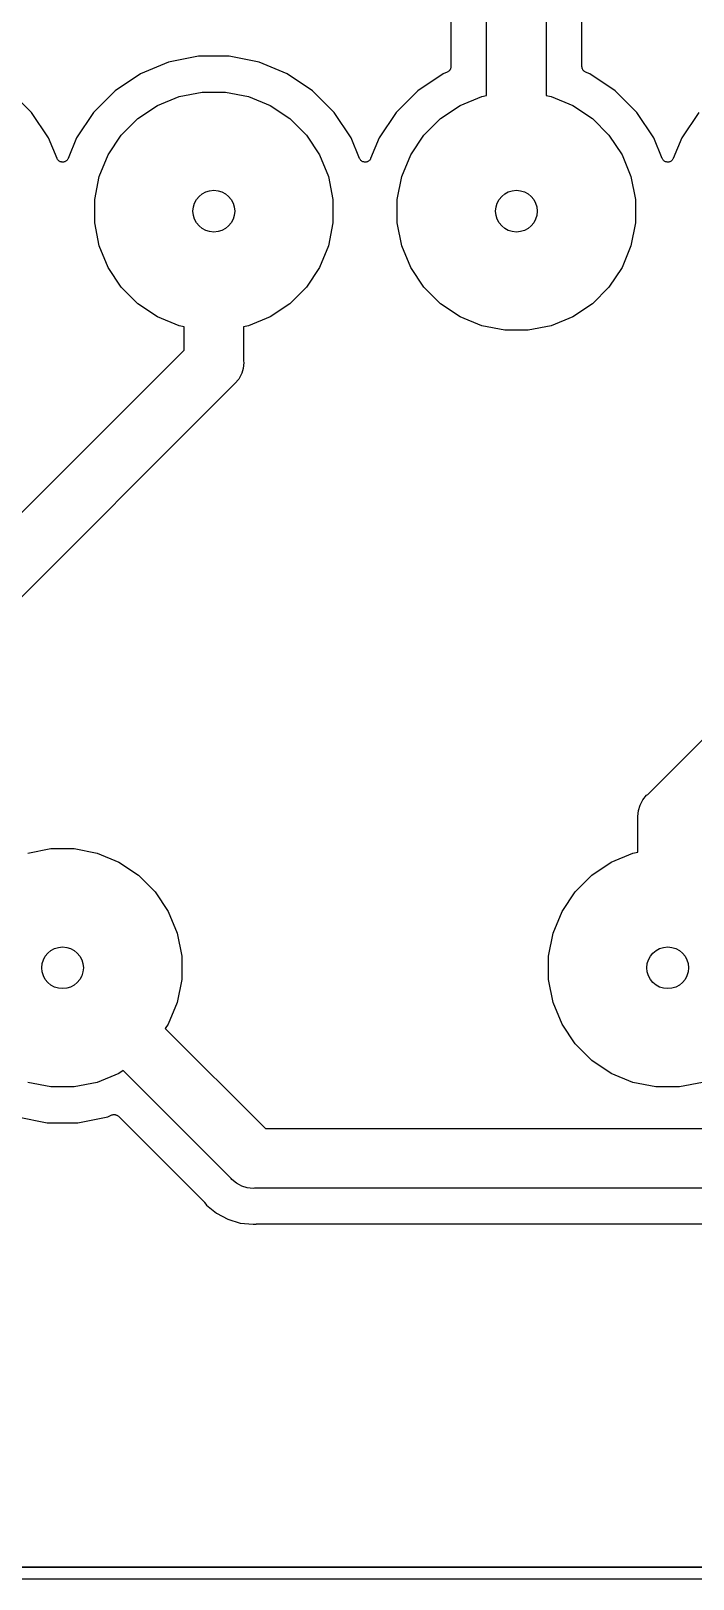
# Model space of a CAD drawing. Extents: x 4.15 to 7.3, y -3.55 to -2.25.
# Drawn here: x 6.69 to 6.908, y -3.552 to -3.04 of the extents above; entities that cross this region are included whole.
import ezdxf

# ---------------------------------------------------------------- set-up
doc = ezdxf.new("R2010")
doc.units = 0
doc.header["$MEASUREMENT"] = 0
doc.layers.add('BLACK', color=7, linetype='CONTINUOUS')

msp = doc.modelspace()

# ---------------------------------------------------------------- linework, layer by layer
at = {"layer": 'BLACK', "linetype": 'CONTINUOUS'}
for p, q in [((6.84016, -3.06182), (6.84016, -2.85408)), ((6.85984, -2.85048), (6.85984, -3.06182)), ((6.87165, -3.05226), (6.87165, -2.85116)), ((6.82835, -2.85978), (6.82835, -3.05226)), ((6.73507, -3.05079), (6.72576, -3.05464)), ((6.74496, -3.04882), (6.73507, -3.05079)), ((6.75504, -3.04882), (6.74496, -3.04882)), ((6.76493, -3.05079), (6.75504, -3.04882)), ((6.77424, -3.05464), (6.76493, -3.05079)), ((6.82776, -3.05366), (6.82761, -3.05378)), ((6.82777, -3.05365), (6.82776, -3.05366)), ((6.82776, -3.05366), (6.82776, -3.05366)), ((6.82788, -3.05351), (6.82777, -3.05365)), ((6.828, -3.05337), (6.82788, -3.05351)), ((6.82801, -3.05336), (6.828, -3.05337)), ((6.8281, -3.05319), (6.82801, -3.05335)), ((6.82801, -3.05335), (6.82801, -3.05336)), ((6.82819, -3.05303), (6.8281, -3.05319)), ((6.82825, -3.05284), (6.82819, -3.05302)), ((6.82819, -3.05302), (6.82819, -3.05302)), ((6.82819, -3.05302), (6.82819, -3.05303)), ((6.8283, -3.05267), (6.82825, -3.05284)), ((6.82831, -3.05265), (6.8283, -3.05266)), ((6.8283, -3.05266), (6.8283, -3.05267)), ((6.82833, -3.05246), (6.82831, -3.05265)), ((6.82835, -3.05228), (6.82833, -3.05246)), ((6.82835, -3.05226), (6.82835, -3.05227)), ((6.82835, -3.05227), (6.82835, -3.05227)), ((6.82835, -3.05227), (6.82835, -3.05227)), ((6.82835, -3.05227), (6.82835, -3.05228)), ((6.87167, -3.05244), (6.87165, -3.05226)), ((6.87169, -3.05262), (6.87167, -3.05244)), ((6.87169, -3.05263), (6.87169, -3.05262)), ((6.87169, -3.05264), (6.87169, -3.05263)), ((6.87174, -3.05282), (6.87169, -3.05264)), ((6.8718, -3.05299), (6.87174, -3.05282)), ((6.8718, -3.053), (6.8718, -3.05299)), ((6.8718, -3.05301), (6.8718, -3.053)), ((6.87189, -3.05317), (6.8718, -3.05301)), ((6.87197, -3.05333), (6.87189, -3.05317)), ((6.87198, -3.05334), (6.87197, -3.05333)), ((6.87198, -3.05335), (6.87198, -3.05334)), ((6.8721, -3.05349), (6.87198, -3.05335)), ((6.87221, -3.05363), (6.8721, -3.05349)), ((6.87222, -3.05364), (6.87221, -3.05363)), ((6.87223, -3.05364), (6.87222, -3.05364)), ((6.87237, -3.05376), (6.87223, -3.05364)), ((6.87251, -3.05388), (6.87237, -3.05376)), ((6.72576, -3.05464), (6.71737, -3.06025)), ((6.78263, -3.06025), (6.77424, -3.05464)), ((6.82576, -3.05464), (6.81737, -3.06025)), ((6.82713, -3.05407), (6.82576, -3.05464)), ((6.8273, -3.05399), (6.82713, -3.05407)), ((6.82746, -3.0539), (6.8273, -3.05399)), ((6.82747, -3.05389), (6.82746, -3.0539)), ((6.82746, -3.0539), (6.82746, -3.0539)), ((6.82761, -3.05378), (6.82747, -3.05389)), ((6.87252, -3.05389), (6.87251, -3.05388)), ((6.87251, -3.05388), (6.87251, -3.05388)), ((6.87268, -3.05398), (6.87252, -3.05389)), ((6.87284, -3.05406), (6.87268, -3.05398)), ((6.87286, -3.05407), (6.87284, -3.05406)), ((6.87287, -3.05407), (6.87286, -3.05407)), ((6.87286, -3.05407), (6.87286, -3.05407)), ((6.87286, -3.05407), (6.87286, -3.05407)), ((6.87424, -3.05464), (6.87287, -3.05407)), ((6.88263, -3.06025), (6.87424, -3.05464)), ((6.68975, -3.06737), (6.68263, -3.06025)), ((6.71737, -3.06025), (6.71025, -3.06737)), ((6.73135, -3.06511), (6.73852, -3.06214)), ((6.73852, -3.06214), (6.74612, -3.06063)), ((6.74612, -3.06063), (6.75388, -3.06063)), ((6.75388, -3.06063), (6.76148, -3.06214)), ((6.76148, -3.06214), (6.76865, -3.06511)), ((6.78975, -3.06737), (6.78263, -3.06025)), ((6.81737, -3.06025), (6.81025, -3.06737)), ((6.83135, -3.06511), (6.83852, -3.06214)), ((6.83852, -3.06214), (6.84016, -3.06182)), ((6.85984, -3.06182), (6.86148, -3.06214)), ((6.86148, -3.06214), (6.86865, -3.06511)), ((6.88975, -3.06737), (6.88263, -3.06025)), ((6.69536, -3.07576), (6.68975, -3.06737)), ((6.71025, -3.06737), (6.70464, -3.07576)), ((6.7249, -3.06942), (6.73135, -3.06511)), ((6.76865, -3.06511), (6.7751, -3.06942)), ((6.79536, -3.07576), (6.78975, -3.06737)), ((6.81025, -3.06737), (6.80464, -3.07576)), ((6.8249, -3.06942), (6.83135, -3.06511)), ((6.86865, -3.06511), (6.8751, -3.06942)), ((6.89536, -3.07576), (6.88975, -3.06737)), ((6.91025, -3.06737), (6.90464, -3.07576)), ((6.71942, -3.0749), (6.7249, -3.06942)), ((6.7751, -3.06942), (6.78058, -3.0749)), ((6.81942, -3.0749), (6.8249, -3.06942)), ((6.8751, -3.06942), (6.88058, -3.0749)), ((6.69818, -3.08258), (6.69536, -3.07576)), ((6.70464, -3.07576), (6.70182, -3.08258)), ((6.71511, -3.08135), (6.71942, -3.0749)), ((6.78058, -3.0749), (6.78489, -3.08135)), ((6.79818, -3.08258), (6.79536, -3.07576)), ((6.80464, -3.07576), (6.80182, -3.08258)), ((6.81511, -3.08135), (6.81942, -3.0749)), ((6.88058, -3.0749), (6.88489, -3.08135)), ((6.89818, -3.08258), (6.89536, -3.07576)), ((6.90464, -3.07576), (6.90182, -3.08258)), ((6.69827, -3.08274), (6.69818, -3.08258)), ((6.69836, -3.08291), (6.69827, -3.08274)), ((6.69836, -3.08292), (6.69836, -3.08291)), ((6.69836, -3.08291), (6.69836, -3.08291)), ((6.69848, -3.08306), (6.69836, -3.08292)), ((6.6986, -3.08321), (6.69848, -3.08306)), ((6.69861, -3.08321), (6.6986, -3.08321)), ((6.6986, -3.08321), (6.6986, -3.08321)), ((6.69876, -3.08334), (6.69861, -3.08321)), ((6.6989, -3.08345), (6.69876, -3.08334)), ((6.6989, -3.08346), (6.6989, -3.08345)), ((6.69907, -3.08355), (6.6989, -3.08346)), ((6.6989, -3.08346), (6.6989, -3.08346)), ((6.69923, -3.08364), (6.69907, -3.08355)), ((6.69924, -3.08364), (6.69923, -3.08364)), ((6.69942, -3.0837), (6.69924, -3.08364)), ((6.69924, -3.08364), (6.69924, -3.08364)), ((6.6996, -3.08375), (6.69942, -3.0837)), ((6.69961, -3.08375), (6.6996, -3.08375)), ((6.6996, -3.08375), (6.6996, -3.08375)), ((6.69979, -3.08377), (6.69961, -3.08375)), ((6.69998, -3.08379), (6.69979, -3.08377)), ((6.69999, -3.08379), (6.69998, -3.08379)), ((6.70018, -3.08377), (6.69999, -3.08379)), ((6.69999, -3.08379), (6.69999, -3.08379)), ((6.70037, -3.08376), (6.70018, -3.08377)), ((6.70055, -3.0837), (6.70037, -3.08376)), ((6.70037, -3.08376), (6.70037, -3.08376)), ((6.70037, -3.08376), (6.70037, -3.08376)), ((6.70073, -3.08365), (6.70055, -3.0837)), ((6.70074, -3.08365), (6.70073, -3.08365)), ((6.7009, -3.08356), (6.70074, -3.08365)), ((6.70074, -3.08365), (6.70074, -3.08365)), ((6.70108, -3.08347), (6.7009, -3.08356)), ((6.70122, -3.08336), (6.70108, -3.08347)), ((6.70108, -3.08347), (6.70108, -3.08347)), ((6.70108, -3.08347), (6.70108, -3.08347)), ((6.70137, -3.08323), (6.70122, -3.08336)), ((6.70138, -3.08323), (6.70137, -3.08323)), ((6.7015, -3.08309), (6.70138, -3.08323)), ((6.70138, -3.08323), (6.70138, -3.08323)), ((6.70162, -3.08294), (6.7015, -3.08309)), ((6.70163, -3.08293), (6.70162, -3.08294)), ((6.70162, -3.08294), (6.70162, -3.08294)), ((6.70172, -3.08277), (6.70163, -3.08293)), ((6.70181, -3.0826), (6.70172, -3.08277)), ((6.70182, -3.08258), (6.70181, -3.0826)), ((6.70181, -3.0826), (6.70181, -3.0826)), ((6.70181, -3.0826), (6.70181, -3.0826)), ((6.70181, -3.0826), (6.70181, -3.0826)), ((6.71214, -3.08852), (6.71511, -3.08135)), ((6.78489, -3.08135), (6.78786, -3.08852)), ((6.79827, -3.08274), (6.79818, -3.08258)), ((6.79836, -3.08291), (6.79827, -3.08274)), ((6.79836, -3.08292), (6.79836, -3.08291)), ((6.79836, -3.08291), (6.79836, -3.08291)), ((6.79848, -3.08306), (6.79836, -3.08292)), ((6.7986, -3.08321), (6.79848, -3.08306)), ((6.79861, -3.08321), (6.7986, -3.08321)), ((6.7986, -3.08321), (6.7986, -3.08321)), ((6.79876, -3.08334), (6.79861, -3.08321)), ((6.7989, -3.08345), (6.79876, -3.08334)), ((6.7989, -3.08346), (6.7989, -3.08345)), ((6.79907, -3.08355), (6.7989, -3.08346)), ((6.7989, -3.08346), (6.7989, -3.08346)), ((6.79923, -3.08364), (6.79907, -3.08355)), ((6.79924, -3.08364), (6.79923, -3.08364)), ((6.79943, -3.0837), (6.79924, -3.08364)), ((6.79924, -3.08364), (6.79924, -3.08364)), ((6.7996, -3.08375), (6.79943, -3.0837)), ((6.79961, -3.08375), (6.7996, -3.08375)), ((6.7996, -3.08375), (6.7996, -3.08375)), ((6.79979, -3.08377), (6.79961, -3.08375)), ((6.79998, -3.08379), (6.79979, -3.08377)), ((6.79999, -3.08379), (6.79998, -3.08379)), ((6.80018, -3.08377), (6.79999, -3.08379)), ((6.79999, -3.08379), (6.79999, -3.08379)), ((6.80037, -3.08376), (6.80018, -3.08377)), ((6.80055, -3.0837), (6.80037, -3.08376)), ((6.80037, -3.08376), (6.80037, -3.08376)), ((6.80037, -3.08376), (6.80037, -3.08376)), ((6.80073, -3.08365), (6.80055, -3.0837)), ((6.80074, -3.08365), (6.80073, -3.08365)), ((6.8009, -3.08356), (6.80074, -3.08365)), ((6.80074, -3.08365), (6.80074, -3.08365)), ((6.80108, -3.08347), (6.8009, -3.08356)), ((6.80122, -3.08336), (6.80108, -3.08347)), ((6.80108, -3.08347), (6.80108, -3.08347)), ((6.80108, -3.08347), (6.80108, -3.08347)), ((6.80137, -3.08323), (6.80122, -3.08336)), ((6.80138, -3.08323), (6.80137, -3.08323)), ((6.8015, -3.08309), (6.80138, -3.08323)), ((6.80138, -3.08323), (6.80138, -3.08323)), ((6.80162, -3.08294), (6.8015, -3.08309)), ((6.80163, -3.08293), (6.80162, -3.08294)), ((6.80162, -3.08294), (6.80162, -3.08294)), ((6.80172, -3.08277), (6.80163, -3.08293)), ((6.80181, -3.0826), (6.80172, -3.08277)), ((6.80182, -3.08258), (6.80181, -3.0826)), ((6.80181, -3.0826), (6.80181, -3.0826)), ((6.80181, -3.0826), (6.80181, -3.0826)), ((6.80181, -3.0826), (6.80181, -3.0826)), ((6.81214, -3.08852), (6.81511, -3.08135)), ((6.88489, -3.08135), (6.88786, -3.08852)), ((6.89827, -3.08274), (6.89818, -3.08258)), ((6.89836, -3.08291), (6.89827, -3.08274)), ((6.89836, -3.08292), (6.89836, -3.08291)), ((6.89836, -3.08291), (6.89836, -3.08291)), ((6.89848, -3.08306), (6.89836, -3.08292)), ((6.8986, -3.08321), (6.89848, -3.08306)), ((6.89861, -3.08321), (6.8986, -3.08321)), ((6.8986, -3.08321), (6.8986, -3.08321)), ((6.89876, -3.08334), (6.89861, -3.08321)), ((6.8989, -3.08345), (6.89876, -3.08334)), ((6.8989, -3.08346), (6.8989, -3.08345)), ((6.89907, -3.08355), (6.8989, -3.08346)), ((6.8989, -3.08346), (6.8989, -3.08346)), ((6.89923, -3.08364), (6.89907, -3.08355)), ((6.89924, -3.08364), (6.89923, -3.08364)), ((6.89942, -3.0837), (6.89924, -3.08364)), ((6.89924, -3.08364), (6.89924, -3.08364)), ((6.8996, -3.08375), (6.89942, -3.0837)), ((6.89961, -3.08375), (6.8996, -3.08375)), ((6.8996, -3.08375), (6.8996, -3.08375)), ((6.89979, -3.08377), (6.89961, -3.08375)), ((6.89998, -3.08379), (6.89979, -3.08377)), ((6.89999, -3.08379), (6.89998, -3.08379)), ((6.90018, -3.08377), (6.89999, -3.08379)), ((6.89999, -3.08379), (6.89999, -3.08379)), ((6.90037, -3.08376), (6.90018, -3.08377)), ((6.90055, -3.0837), (6.90037, -3.08376)), ((6.90037, -3.08376), (6.90037, -3.08376)), ((6.90037, -3.08376), (6.90037, -3.08376)), ((6.90073, -3.08365), (6.90055, -3.0837)), ((6.90074, -3.08365), (6.90073, -3.08365)), ((6.9009, -3.08356), (6.90074, -3.08365)), ((6.90074, -3.08365), (6.90074, -3.08365)), ((6.90108, -3.08347), (6.9009, -3.08356)), ((6.90122, -3.08336), (6.90108, -3.08347)), ((6.90108, -3.08347), (6.90108, -3.08347)), ((6.90108, -3.08347), (6.90108, -3.08347)), ((6.90137, -3.08323), (6.90122, -3.08336)), ((6.90138, -3.08323), (6.90137, -3.08323)), ((6.9015, -3.08309), (6.90138, -3.08323)), ((6.90138, -3.08323), (6.90138, -3.08323)), ((6.90162, -3.08294), (6.9015, -3.08309)), ((6.90163, -3.08293), (6.90162, -3.08294)), ((6.90162, -3.08294), (6.90162, -3.08294)), ((6.90172, -3.08277), (6.90163, -3.08293)), ((6.90181, -3.0826), (6.90172, -3.08277)), ((6.90182, -3.08258), (6.90181, -3.0826)), ((6.90181, -3.0826), (6.90181, -3.0826)), ((6.90181, -3.0826), (6.90181, -3.0826)), ((6.90181, -3.0826), (6.90181, -3.0826)), ((6.71063, -3.09612), (6.71214, -3.08852)), ((6.78786, -3.08852), (6.78937, -3.09612)), ((6.81063, -3.09612), (6.81214, -3.08852)), ((6.88786, -3.08852), (6.88937, -3.09612)), ((6.71063, -3.10388), (6.71063, -3.09612)), ((6.78937, -3.09612), (6.78937, -3.10388)), ((6.81063, -3.10388), (6.81063, -3.09612)), ((6.88937, -3.09612), (6.88937, -3.10388)), ((6.71214, -3.11148), (6.71063, -3.10388)), ((6.78937, -3.10388), (6.78786, -3.11148)), ((6.81214, -3.11148), (6.81063, -3.10388)), ((6.88937, -3.10388), (6.88786, -3.11148)), ((6.71511, -3.11865), (6.71214, -3.11148)), ((6.78786, -3.11148), (6.78489, -3.11865)), ((6.81511, -3.11865), (6.81214, -3.11148)), ((6.88786, -3.11148), (6.88489, -3.11865)), ((6.71942, -3.1251), (6.71511, -3.11865)), ((6.78489, -3.11865), (6.78058, -3.1251)), ((6.81942, -3.1251), (6.81511, -3.11865)), ((6.88489, -3.11865), (6.88058, -3.1251)), ((6.7249, -3.13058), (6.71942, -3.1251)), ((6.78058, -3.1251), (6.7751, -3.13058)), ((6.8249, -3.13058), (6.81942, -3.1251)), ((6.88058, -3.1251), (6.8751, -3.13058)), ((6.73135, -3.13489), (6.7249, -3.13058)), ((6.73852, -3.13786), (6.73135, -3.13489)), ((6.76865, -3.13489), (6.76148, -3.13786)), ((6.7751, -3.13058), (6.76865, -3.13489)), ((6.83135, -3.13489), (6.8249, -3.13058)), ((6.83852, -3.13786), (6.83135, -3.13489)), ((6.86865, -3.13489), (6.86148, -3.13786)), ((6.8751, -3.13058), (6.86865, -3.13489)), ((6.74016, -3.13818), (6.73852, -3.13786)), ((6.74016, -3.14592), (6.74016, -3.13818)), ((6.76148, -3.13786), (6.75984, -3.13818)), ((6.75984, -3.13818), (6.75984, -3.14952)), ((6.84612, -3.13937), (6.83852, -3.13786)), ((6.85388, -3.13937), (6.84612, -3.13937)), ((6.86148, -3.13786), (6.85388, -3.13937)), ((6.59338, -3.2927), (6.74016, -3.14592)), ((6.75989, -3.15), (6.7597, -3.15193)), ((6.75984, -3.14952), (6.75989, -3.15)), ((6.89338, -3.2927), (7.04016, -3.14592)), ((6.75822, -3.15549), (6.75699, -3.15699)), ((6.75914, -3.15378), (6.75822, -3.15549)), ((6.75921, -3.15355), (6.75914, -3.15378)), ((6.7597, -3.15193), (6.75921, -3.15355)), ((6.75662, -3.1573), (6.60984, -3.30408)), ((6.75699, -3.15699), (6.75662, -3.1573)), ((6.89178, -3.29451), (6.89301, -3.29301)), ((6.89301, -3.29301), (6.89338, -3.2927)), ((6.89011, -3.3), (6.8903, -3.29807)), ((6.8903, -3.29807), (6.89086, -3.29622)), ((6.89086, -3.29622), (6.89106, -3.29585)), ((6.89106, -3.29585), (6.89178, -3.29451)), ((6.89016, -3.30048), (6.89011, -3.3)), ((6.89016, -3.31182), (6.89016, -3.30048)), ((6.68852, -3.31214), (6.69612, -3.31063)), ((6.69612, -3.31063), (6.70388, -3.31063)), ((6.70388, -3.31063), (6.71148, -3.31214)), ((6.71148, -3.31214), (6.71865, -3.31511)), ((6.88135, -3.31511), (6.88852, -3.31214)), ((6.88852, -3.31214), (6.89016, -3.31182)), ((6.71865, -3.31511), (6.7251, -3.31942)), ((6.7251, -3.31942), (6.73058, -3.3249)), ((6.86942, -3.3249), (6.8749, -3.31942)), ((6.8749, -3.31942), (6.88135, -3.31511)), ((6.73058, -3.3249), (6.73489, -3.33135)), ((6.86511, -3.33135), (6.86942, -3.3249)), ((6.73489, -3.33135), (6.73786, -3.33852)), ((6.86214, -3.33852), (6.86511, -3.33135)), ((6.73786, -3.33852), (6.73937, -3.34612)), ((6.86063, -3.34612), (6.86214, -3.33852)), ((6.73937, -3.34612), (6.73937, -3.35388)), ((6.86063, -3.35388), (6.86063, -3.34612)), ((6.73937, -3.35388), (6.73786, -3.36148)), ((6.86214, -3.36148), (6.86063, -3.35388)), ((6.73786, -3.36148), (6.73489, -3.36865)), ((6.86511, -3.36865), (6.86214, -3.36148)), ((6.73489, -3.36865), (6.73396, -3.37004)), ((6.73396, -3.37004), (6.76707, -3.40315)), ((6.86942, -3.3751), (6.86511, -3.36865)), ((6.8749, -3.38058), (6.86942, -3.3751)), ((6.88135, -3.38489), (6.8749, -3.38058)), ((6.71865, -3.38489), (6.71148, -3.38786)), ((6.72004, -3.38396), (6.71865, -3.38489)), ((6.75569, -3.41961), (6.72004, -3.38396)), ((6.88852, -3.38786), (6.88135, -3.38489)), ((6.69612, -3.38937), (6.68852, -3.38786)), ((6.70388, -3.38937), (6.69612, -3.38937)), ((6.71148, -3.38786), (6.70388, -3.38937)), ((6.89612, -3.38937), (6.88852, -3.38786)), ((6.90388, -3.38937), (6.89612, -3.38937)), ((6.91148, -3.38786), (6.90388, -3.38937)), ((6.68507, -3.39921), (6.69496, -3.40118)), ((6.69496, -3.40118), (6.70504, -3.40118)), ((6.70504, -3.40118), (6.71493, -3.39921)), ((6.71493, -3.39921), (6.7163, -3.39864)), ((6.7163, -3.39864), (6.71631, -3.39864)), ((6.71631, -3.39864), (6.71633, -3.39863)), ((6.71631, -3.39864), (6.71631, -3.39864)), ((6.71631, -3.39864), (6.71631, -3.39864)), ((6.71633, -3.39863), (6.7165, -3.39858)), ((6.7165, -3.39858), (6.71668, -3.39853)), ((6.71668, -3.39853), (6.71669, -3.39853)), ((6.71669, -3.39853), (6.7167, -3.39853)), ((6.7167, -3.39853), (6.71688, -3.39851)), ((6.71688, -3.39851), (6.71706, -3.3985)), ((6.71706, -3.3985), (6.71707, -3.3985)), ((6.71707, -3.3985), (6.71708, -3.3985)), ((6.71708, -3.3985), (6.71726, -3.39852)), ((6.71726, -3.39852), (6.71745, -3.39853)), ((6.71745, -3.39853), (6.71745, -3.39854)), ((6.71745, -3.39854), (6.71746, -3.39854)), ((6.71746, -3.39854), (6.71764, -3.39859)), ((6.71764, -3.39859), (6.71781, -3.39865)), ((6.71781, -3.39865), (6.71782, -3.39865)), ((6.71782, -3.39865), (6.71783, -3.39865)), ((6.71783, -3.39865), (6.71799, -3.39874)), ((6.71799, -3.39874), (6.71815, -3.39883)), ((6.71815, -3.39883), (6.71816, -3.39883)), ((6.71816, -3.39883), (6.71817, -3.39884)), ((6.71817, -3.39884), (6.71831, -3.39895)), ((6.71831, -3.39895), (6.71845, -3.39907)), ((6.71845, -3.39907), (6.74686, -3.42748)), ((6.76707, -3.40315), (7.08293, -3.40315)), ((6.756, -3.41999), (6.75569, -3.41961)), ((6.7575, -3.42122), (6.756, -3.41999)), ((6.75851, -3.42176), (6.7575, -3.42122)), ((6.75921, -3.42213), (6.75851, -3.42176)), ((6.76106, -3.42269), (6.75921, -3.42213)), ((6.76299, -3.42288), (6.76106, -3.42269)), ((6.76348, -3.42283), (6.76299, -3.42288)), ((7.08652, -3.42283), (6.76348, -3.42283)), ((6.74686, -3.42748), (6.74688, -3.4275)), ((6.74688, -3.4275), (6.74693, -3.42757)), ((6.74693, -3.42757), (6.74699, -3.42763)), ((6.74699, -3.42763), (6.74761, -3.42838)), ((6.74761, -3.42838), (6.7509, -3.43108)), ((6.7509, -3.43108), (6.75467, -3.43309)), ((6.75467, -3.43309), (6.75875, -3.43433)), ((6.75875, -3.43433), (6.76299, -3.43475)), ((6.76299, -3.43475), (6.76396, -3.43466)), ((6.76396, -3.43466), (6.76399, -3.43465)), ((6.76399, -3.43465), (6.76407, -3.43465)), ((6.76407, -3.43465), (6.76415, -3.43465)), ((6.76415, -3.43465), (7.08585, -3.43465)), ((4.15197, -3.54803), (7.29803, -3.54803)), ((7.29606, -3.54803), (6.49613, -3.54803)), ((7.2999, -3.55197), (4.1501, -3.55197))]:
    msp.add_line(p, q, dxfattribs=at)
at = {"layer": 'BLACK'}
for centre in [(6.75, -3.1), (6.75, -3.1), (6.85, -3.1), (6.85, -3.1), (6.7, -3.35), (6.7, -3.35), (6.9, -3.35), (6.9, -3.35)]:
    msp.add_circle(centre, 0.00689, dxfattribs=at)

doc.saveas('drawing.dxf')
